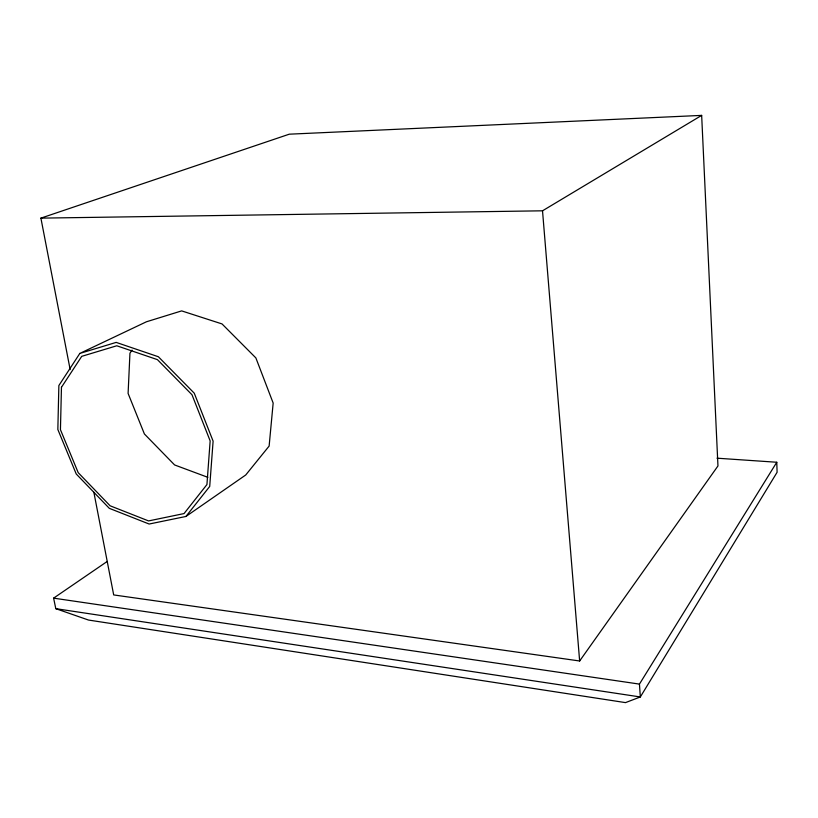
<?xml version="1.0" encoding="UTF-8"?>
<svg xmlns="http://www.w3.org/2000/svg" width="818" height="818" viewBox="0 0 818 818"><rect width="100%" height="100%" fill="white"/><g stroke="black" fill="none" stroke-linecap="round" stroke-linejoin="round"><path stroke-width="1.23" d="M107.23 561.434L53.61 598.142L55.798 608.664L88.497 620.044L625.494 702.611L640.33 696.967L639.451 684.104L776.773 462.252L716.967 458.182M79.827 353.417L58.865 385.544L57.843 429.491L76.238 473.99L109.305 508.336L149.142 524.031L185.931 516.465L245.727 474.992L269.132 446.066L273.161 403.059L255.87 357.916L222.026 323.928L181.657 310.891L146.402 321.791L79.827 353.417L116.166 342.394L158.375 356.75L194.255 393.182L213.109 441.137L209.715 486.434L185.931 516.465M132.035 350.124L129.95 353.192L128.099 393.427L144.397 433.969L174.602 464.951L207.864 477.334M93.865 492.283L113.692 594.931L579.645 660.985L717.959 465.953L701.66 115.389L289.296 134.183L40.9 218.13L70.164 369.603M40.9 218.13L542.518 210.809L701.66 115.389M53.61 598.142L639.451 684.104M55.798 608.664L640.33 696.967L777.1 472.272L776.773 462.252M542.518 210.809L579.645 660.985M61.462 387.282L60.44 429.685L78.201 472.661L110.123 505.8L148.579 520.923L184.05 513.571L206.934 484.563L210.154 440.912L191.985 394.736L157.434 359.644L116.78 345.779L81.728 356.341L61.462 387.282"/></g></svg>
